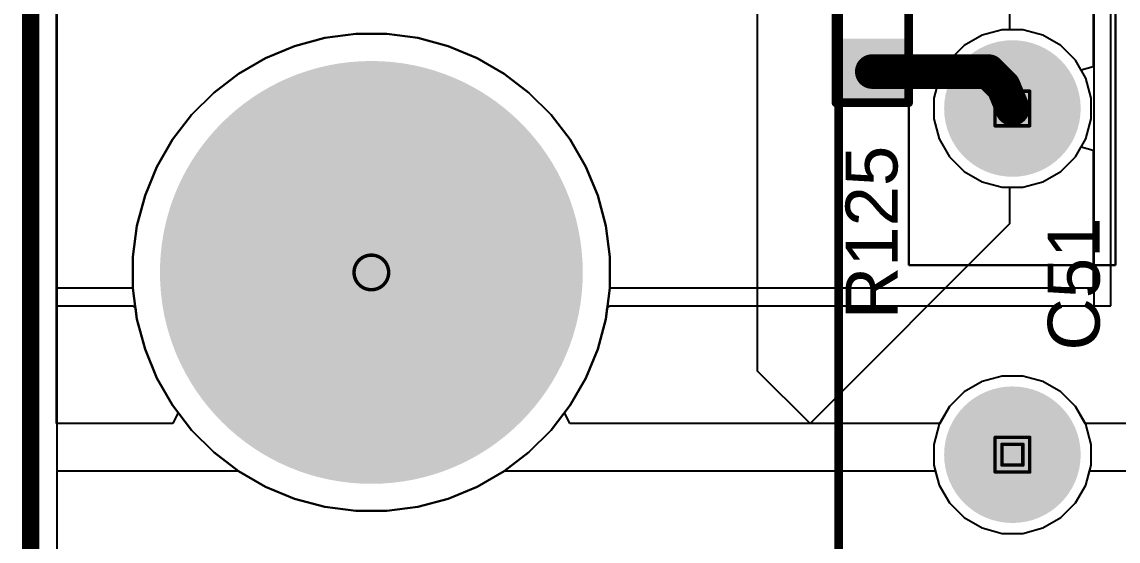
# Model space of a CAD drawing. Header units: inches. Extents: x 0 to 5359, y 0 to 5098.
# Drawn here: x -0.13 to 15.96, y 91.06 to 98.68 of the extents above; entities that cross this region are included whole.
import ezdxf

# ---------------------------------------------------------------- set-up
doc = ezdxf.new("R2010")
doc.units = ezdxf.units.IN
for name, color, linetype in [('Board Outline', 216, 'Continuous'), ('Bottom Layer', 5, 'Continuous'), ('Bottom Overlay', 54, 'Continuous'), ('Bottom Solder', 6, 'Continuous'), ('Drill Drawing', 1, 'Continuous'), ('Layer 1', 16, 'Continuous'), ('Layer 2', 76, 'Continuous'), ('Multi-Layer', 9, 'Continuous'), ('Pad Holes', 156, 'Continuous'), ('Top Layer', 1, 'Continuous'), ('Top Overlay', 2, 'Continuous'), ('Top Paste', 8, 'Continuous'), ('Top Solder', 216, 'Continuous')]:
    doc.layers.add(name, color=color, linetype=linetype)
doc.styles.add('Arial', font='', dxfattribs={"height": 0.2})
doc.styles.get('Arial').set_extended_font_data('Arial')

# ---------------------------------------------------------------- blocks, each defined once
blk = doc.blocks.new('VRB1212S_10WR3_B_8')
at = {"layer": 'Bottom Layer'}
h = blk.add_hatch(color=5, dxfattribs=at)
edge = h.paths.add_edge_path()
edge.add_arc((-3.81, 0), 0.9, 0, 360)
h = blk.add_hatch(color=5, dxfattribs=at)
edge = h.paths.add_edge_path()
edge.add_arc((1.27, 0), 0.9, 0, 360)
at = {"layer": 'Bottom Solder'}
h = blk.add_hatch(color=6, dxfattribs=at)
edge = h.paths.add_edge_path()
edge.add_arc((-3.81, 0), 1.002, 0, 360)
h = blk.add_hatch(color=6, dxfattribs=at)
edge = h.paths.add_edge_path()
edge.add_arc((1.27, 0), 1.002, 0, 360)
at = {"layer": 'Layer 1'}
h = blk.add_hatch(color=16, dxfattribs=at)
edge = h.paths.add_edge_path()
edge.add_arc((-3.81, 0), 0.9, 0, 360)
h = blk.add_hatch(color=16, dxfattribs=at)
edge = h.paths.add_edge_path()
edge.add_arc((1.27, 0), 0.9, 0, 360)
at = {"layer": 'Layer 2'}
h = blk.add_hatch(color=76, dxfattribs=at)
edge = h.paths.add_edge_path()
edge.add_arc((-3.81, 0), 0.9, 0, 360)
h = blk.add_hatch(color=76, dxfattribs=at)
edge = h.paths.add_edge_path()
edge.add_arc((1.27, 0), 0.9, 0, 360)
at = {"layer": 'Multi-Layer'}
h = blk.add_hatch(color=9, dxfattribs=at)
edge = h.paths.add_edge_path()
edge.add_arc((-3.81, 0), 0.9, 0, 360)
h = blk.add_hatch(color=9, dxfattribs=at)
edge = h.paths.add_edge_path()
edge.add_arc((1.27, 0), 0.9, 0, 360)
at = {"layer": 'Pad Holes'}
h = blk.add_hatch(color=7, dxfattribs=at)
edge = h.paths.add_edge_path()
edge.add_arc((-3.81, 0), 0.55, 0, 360)
h = blk.add_hatch(color=7, dxfattribs=at)
edge = h.paths.add_edge_path()
edge.add_arc((1.27, 0), 0.55, 0, 360)
at = {"layer": 'Top Layer'}
h = blk.add_hatch(color=1, dxfattribs=at)
edge = h.paths.add_edge_path()
edge.add_arc((-3.81, 0), 0.9, 0, 360)
h = blk.add_hatch(color=1, dxfattribs=at)
edge = h.paths.add_edge_path()
edge.add_arc((1.27, 0), 0.9, 0, 360)
at = {"layer": 'Top Solder'}
h = blk.add_hatch(color=216, dxfattribs=at)
edge = h.paths.add_edge_path()
edge.add_arc((-3.81, 0), 1.002, 0, 360)
h = blk.add_hatch(color=216, dxfattribs=at)
edge = h.paths.add_edge_path()
edge.add_arc((1.27, 0), 1.002, 0, 360)
at = {"layer": 'Bottom Overlay'}
blk.add_lwpolyline([(-11, -2.548, 0.127, 0.127, 0), (11, -2.548, 0.127, 0.127, 0)], format="xyseb", dxfattribs=at)
blk = doc.blocks.new('R___0603_14')
at = {"layer": 'Top Layer'}
for points in [[(-0.381, 0.4445), (-0.381, -0.4445), (-1.143, -0.4445), (-1.143, 0.4445)], [(1.143, 0.4445), (1.143, -0.4445), (0.381, -0.4445), (0.381, 0.4445)]]:
    blk.add_hatch(color=1, dxfattribs=at).paths.add_polyline_path(points)
at = {"layer": 'Top Paste'}
for points in [[(-0.381, 0.4445), (-0.381, -0.4445), (-1.143, -0.4445), (-1.143, 0.4445)], [(1.143, 0.4445), (1.143, -0.4445), (0.381, -0.4445), (0.381, 0.4445)]]:
    blk.add_hatch(color=8, dxfattribs=at).paths.add_polyline_path(points)
at = {"layer": 'Top Solder'}
for points in [[(-0.2794, 0.5461), (-0.2794, -0.5461), (-1.2446, -0.5461), (-1.2446, 0.5461)], [(1.2446, 0.5461), (1.2446, -0.5461), (0.2794, -0.5461), (0.2794, 0.5461)]]:
    blk.add_hatch(color=216, dxfattribs=at).paths.add_polyline_path(points)
at = {"layer": 'Top Overlay'}
for points in [[(1.2192, 0.5334, 0.127, 0.127, 0), (-1.2192, 0.5334, 0.127, 0.127, 0)], [(-1.2192, -0.5334, 0.127, 0.127, 0), (-1.2192, 0.5334, 0.127, 0.127, 0)], [(1.2192, -0.5334, 0.127, 0.127, 0), (1.2192, 0.5334, 0.127, 0.127, 0)], [(1.2192, -0.5334, 0.127, 0.127, 0), (-1.2192, -0.5334, 0.127, 0.127, 0)]]:
    blk.add_lwpolyline(points, format="xyseb", dxfattribs=at)
for points in [[(-1.25095, 0.5334, 0.0635, 0.0635, 1), (-1.18745, 0.5334, 0.0635, 0.0635, 1)], [(-1.25095, 0.5334, 0.0635, 0.0635, 1), (-1.18745, 0.5334, 0.0635, 0.0635, 1)], [(1.18745, 0.5334, 0.0635, 0.0635, 1), (1.25095, 0.5334, 0.0635, 0.0635, 1)], [(1.18745, 0.5334, 0.0635, 0.0635, 1), (1.25095, 0.5334, 0.0635, 0.0635, 1)], [(-1.25095, -0.5334, 0.0635, 0.0635, 1), (-1.18745, -0.5334, 0.0635, 0.0635, 1)], [(-1.25095, -0.5334, 0.0635, 0.0635, 1), (-1.18745, -0.5334, 0.0635, 0.0635, 1)], [(1.18745, -0.5334, 0.0635, 0.0635, 1), (1.25095, -0.5334, 0.0635, 0.0635, 1)], [(1.18745, -0.5334, 0.0635, 0.0635, 1), (1.25095, -0.5334, 0.0635, 0.0635, 1)]]:
    blk.add_lwpolyline(points, format="xyseb", close=True, dxfattribs=at)

msp = doc.modelspace()

# ---------------------------------------------------------------- hatches: boundary and pattern name
at = {"layer": 'Bottom Layer'}
h = msp.add_hatch(color=5, dxfattribs=at)
edge = h.paths.add_edge_path()
edge.add_arc((5, 95), 3, 0, 360)
at = {"layer": 'Bottom Solder'}
h = msp.add_hatch(color=6, dxfattribs=at)
edge = h.paths.add_edge_path()
edge.add_arc((5, 95), 3.102, 0, 360)
at = {"layer": 'Layer 1'}
h = msp.add_hatch(color=16, dxfattribs=at)
edge = h.paths.add_edge_path()
edge.add_arc((5, 95), 3, 0, 360)
at = {"layer": 'Layer 2'}
h = msp.add_hatch(color=76, dxfattribs=at)
edge = h.paths.add_edge_path()
edge.add_arc((5, 95), 3, 0, 360)
at = {"layer": 'Multi-Layer'}
h = msp.add_hatch(color=9, dxfattribs=at)
edge = h.paths.add_edge_path()
edge.add_arc((5, 95), 3, 0, 360)
at = {"layer": 'Pad Holes'}
h = msp.add_hatch(color=7, dxfattribs=at)
edge = h.paths.add_edge_path()
edge.add_arc((5, 95), 2, 0, 360)
at = {"layer": 'Top Layer'}
h = msp.add_hatch(color=1, dxfattribs=at)
edge = h.paths.add_edge_path()
edge.add_arc((5, 95), 3, 0, 360)
at = {"layer": 'Top Solder'}
h = msp.add_hatch(color=216, dxfattribs=at)
edge = h.paths.add_edge_path()
edge.add_arc((5, 95), 3.102, 0, 360)

# ---------------------------------------------------------------- linework, layer by layer
at = {"layer": 'Board Outline'}
msp.add_lwpolyline([(0, 0, 0.254, 0.254, 0), (0, 120, 0.254, 0.254, 0)], format="xyseb", dxfattribs=at)
at = {"layer": 'Bottom Layer'}
for p, q in [((0.388, 94.771), (0.388, 115.855)), ((15.602, 100.702), (15.602, 94.512)), ((15.851, 94.512), (15.851, 100.702)), ((15.851, 94.512), (15.851, 100.702)), ((15.591, 99.334), (15.591, 98.017)), ((4.316, 98.44), (3.873, 98.321)), ((4.771, 98.5), (4.316, 98.44)), ((5.229, 98.5), (4.771, 98.5)), ((5.684, 98.44), (5.229, 98.5)), ((6.127, 98.321), (5.684, 98.44)), ((13.961, 98.481), (13.698, 98.329)), ((14.255, 98.559), (13.961, 98.481)), ((14.558, 98.559), (14.255, 98.559)), ((14.852, 98.481), (14.558, 98.559)), ((15.115, 98.329), (14.852, 98.481)), ((3.873, 98.321), (3.449, 98.146)), ((6.551, 98.146), (6.127, 98.321)), ((13.698, 98.329), (13.483, 98.114)), ((15.33, 98.114), (15.115, 98.329)), ((3.449, 98.146), (3.051, 97.916)), ((6.949, 97.916), (6.551, 98.146)), ((13.483, 98.114), (13.331, 97.851)), ((15.414, 97.969), (15.33, 98.114)), ((15.591, 98.017), (15.414, 97.969)), ((3.051, 97.916), (2.687, 97.637)), ((7.313, 97.637), (6.949, 97.916)), ((13.331, 97.851), (13.252, 97.557)), ((2.687, 97.637), (2.363, 97.313)), ((7.637, 97.313), (7.313, 97.637)), ((13.252, 97.557), (13.252, 97.254)), ((2.363, 97.313), (2.084, 96.949)), ((7.916, 96.949), (7.637, 97.313)), ((13.252, 97.254), (13.331, 96.96)), ((2.084, 96.949), (1.854, 96.551)), ((8.146, 96.551), (7.916, 96.949)), ((13.331, 96.96), (13.483, 96.697)), ((15.33, 96.697), (15.414, 96.842)), ((15.414, 96.842), (15.591, 96.794)), ((13.483, 96.697), (13.698, 96.482)), ((15.115, 96.482), (15.33, 96.697)), ((15.591, 96.794), (15.591, 94.771)), ((1.854, 96.551), (1.679, 96.127)), ((8.321, 96.127), (8.146, 96.551)), ((13.698, 96.482), (13.961, 96.33)), ((14.852, 96.33), (15.115, 96.482)), ((13.961, 96.33), (14.255, 96.251)), ((14.255, 96.251), (14.558, 96.251)), ((14.558, 96.251), (14.852, 96.33)), ((1.679, 96.127), (1.56, 95.684)), ((8.44, 95.684), (8.321, 96.127)), ((1.56, 95.684), (1.5, 95.229)), ((8.5, 95.229), (8.44, 95.684)), ((1.5, 95.229), (1.5, 94.771)), ((8.5, 94.771), (8.5, 95.229)), ((1.5, 94.771), (0.388, 94.771)), ((15.591, 94.771), (8.5, 94.771)), ((0.388, 74.427), (0.388, 94.512)), ((0.388, 94.512), (1.5, 94.512)), ((1.5, 94.512), (1.538, 94.485)), ((1.538, 94.485), (1.56, 94.316)), ((8.44, 94.316), (8.462, 94.485)), ((8.462, 94.485), (8.5, 94.512)), ((8.5, 94.512), (15.425, 94.512)), ((15.425, 94.512), (15.602, 94.512)), ((15.602, 94.512), (15.851, 94.512)), ((15.602, 94.512), (15.602, 94.512)), ((15.602, 94.512), (15.851, 94.512)), ((1.56, 94.316), (1.679, 93.873)), ((8.321, 93.873), (8.44, 94.316)), ((1.679, 93.873), (1.854, 93.449)), ((8.146, 93.449), (8.321, 93.873)), ((1.854, 93.449), (2.084, 93.051)), ((7.916, 93.051), (8.146, 93.449)), ((14.255, 93.479), (13.961, 93.401)), ((14.558, 93.479), (14.255, 93.479)), ((14.852, 93.401), (14.558, 93.479)), ((13.961, 93.401), (13.698, 93.249)), ((15.115, 93.249), (14.852, 93.401)), ((13.698, 93.249), (13.483, 93.034)), ((15.33, 93.034), (15.115, 93.249)), ((2.084, 93.051), (2.363, 92.687)), ((7.637, 92.687), (7.916, 93.051)), ((13.483, 93.034), (13.331, 92.771)), ((15.482, 92.771), (15.33, 93.034)), ((2.363, 92.687), (2.687, 92.363)), ((7.313, 92.363), (7.637, 92.687)), ((13.331, 92.771), (13.252, 92.477)), ((15.56, 92.477), (15.482, 92.771)), ((2.687, 92.363), (3.051, 92.084)), ((6.949, 92.084), (7.313, 92.363)), ((13.252, 92.477), (13.252, 92.174)), ((15.56, 92.174), (15.56, 92.477)), ((13.252, 92.174), (13.331, 91.88)), ((15.482, 91.88), (15.56, 92.174)), ((3.051, 92.084), (3.449, 91.854)), ((6.551, 91.854), (6.949, 92.084)), ((3.449, 91.854), (3.873, 91.679)), ((6.127, 91.679), (6.551, 91.854)), ((13.331, 91.88), (13.483, 91.617)), ((15.33, 91.617), (15.482, 91.88)), ((3.873, 91.679), (4.316, 91.56)), ((5.684, 91.56), (6.127, 91.679)), ((4.316, 91.56), (4.771, 91.5)), ((5.229, 91.5), (5.684, 91.56)), ((13.483, 91.617), (13.698, 91.402)), ((15.115, 91.402), (15.33, 91.617)), ((4.771, 91.5), (5.229, 91.5)), ((13.698, 91.402), (13.961, 91.25)), ((14.852, 91.25), (15.115, 91.402)), ((13.961, 91.25), (14.255, 91.171)), ((14.558, 91.171), (14.852, 91.25)), ((14.255, 91.171), (14.558, 91.171))]:
    msp.add_line(p, q, dxfattribs=at)
at = {"layer": 'Drill Drawing'}
for points in [[(14.152, 97.659, 0.0508, 0.0508, 0), (14.66, 97.659, 0.0508, 0.0508, 0)], [(14.152, 97.151, 0.0508, 0.0508, 0), (14.152, 97.659, 0.0508, 0.0508, 0)], [(14.66, 97.151, 0.0508, 0.0508, 0), (14.66, 97.659, 0.0508, 0.0508, 0)], [(14.254, 97.558, 0.0508, 0.0508, 0), (14.559, 97.558, 0.0508, 0.0508, 0)], [(14.254, 97.253, 0.0508, 0.0508, 0), (14.254, 97.558, 0.0508, 0.0508, 0)], [(14.559, 97.253, 0.0508, 0.0508, 0), (14.559, 97.558, 0.0508, 0.0508, 0)], [(14.152, 97.151, 0.0508, 0.0508, 0), (14.66, 97.151, 0.0508, 0.0508, 0)], [(14.254, 97.253, 0.0508, 0.0508, 0), (14.559, 97.253, 0.0508, 0.0508, 0)], [(14.152, 92.579, 0.0508, 0.0508, 0), (14.66, 92.579, 0.0508, 0.0508, 0)], [(14.152, 92.071, 0.0508, 0.0508, 0), (14.152, 92.579, 0.0508, 0.0508, 0)], [(14.254, 92.478, 0.0508, 0.0508, 0), (14.559, 92.478, 0.0508, 0.0508, 0)], [(14.254, 92.173, 0.0508, 0.0508, 0), (14.254, 92.478, 0.0508, 0.0508, 0)], [(14.559, 92.173, 0.0508, 0.0508, 0), (14.559, 92.478, 0.0508, 0.0508, 0)], [(14.66, 92.071, 0.0508, 0.0508, 0), (14.66, 92.579, 0.0508, 0.0508, 0)], [(14.254, 92.173, 0.0508, 0.0508, 0), (14.559, 92.173, 0.0508, 0.0508, 0)], [(14.152, 92.071, 0.0508, 0.0508, 0), (14.66, 92.071, 0.0508, 0.0508, 0)]]:
    msp.add_lwpolyline(points, format="xyseb", dxfattribs=at)
for points in [[(14.14, 97.659, 0.0254, 0.0254, 1), (14.165, 97.659, 0.0254, 0.0254, 1)], [(14.14, 97.659, 0.0254, 0.0254, 1), (14.165, 97.659, 0.0254, 0.0254, 1)], [(14.648, 97.659, 0.0254, 0.0254, 1), (14.673, 97.659, 0.0254, 0.0254, 1)], [(14.648, 97.659, 0.0254, 0.0254, 1), (14.673, 97.659, 0.0254, 0.0254, 1)], [(14.241, 97.558, 0.0254, 0.0254, 1), (14.267, 97.558, 0.0254, 0.0254, 1)], [(14.241, 97.558, 0.0254, 0.0254, 1), (14.267, 97.558, 0.0254, 0.0254, 1)], [(14.546, 97.558, 0.0254, 0.0254, 1), (14.572, 97.558, 0.0254, 0.0254, 1)], [(14.546, 97.558, 0.0254, 0.0254, 1), (14.572, 97.558, 0.0254, 0.0254, 1)], [(14.14, 97.151, 0.0254, 0.0254, 1), (14.165, 97.151, 0.0254, 0.0254, 1)], [(14.14, 97.151, 0.0254, 0.0254, 1), (14.165, 97.151, 0.0254, 0.0254, 1)], [(14.241, 97.253, 0.0254, 0.0254, 1), (14.267, 97.253, 0.0254, 0.0254, 1)], [(14.241, 97.253, 0.0254, 0.0254, 1), (14.267, 97.253, 0.0254, 0.0254, 1)], [(14.546, 97.253, 0.0254, 0.0254, 1), (14.572, 97.253, 0.0254, 0.0254, 1)], [(14.546, 97.253, 0.0254, 0.0254, 1), (14.572, 97.253, 0.0254, 0.0254, 1)], [(14.648, 97.151, 0.0254, 0.0254, 1), (14.673, 97.151, 0.0254, 0.0254, 1)], [(14.648, 97.151, 0.0254, 0.0254, 1), (14.673, 97.151, 0.0254, 0.0254, 1)], [(5.254, 95, 0.0508, 0.0508, 1), (4.746, 95, 0.0508, 0.0508, 1)], [(4.733, 95, 0.0254, 0.0254, 1), (4.759, 95, 0.0254, 0.0254, 1)], [(5.241, 95, 0.0254, 0.0254, 1), (5.267, 95, 0.0254, 0.0254, 1)], [(14.14, 92.579, 0.0254, 0.0254, 1), (14.165, 92.579, 0.0254, 0.0254, 1)], [(14.14, 92.579, 0.0254, 0.0254, 1), (14.165, 92.579, 0.0254, 0.0254, 1)], [(14.241, 92.478, 0.0254, 0.0254, 1), (14.267, 92.478, 0.0254, 0.0254, 1)], [(14.241, 92.478, 0.0254, 0.0254, 1), (14.267, 92.478, 0.0254, 0.0254, 1)], [(14.546, 92.478, 0.0254, 0.0254, 1), (14.572, 92.478, 0.0254, 0.0254, 1)], [(14.546, 92.478, 0.0254, 0.0254, 1), (14.572, 92.478, 0.0254, 0.0254, 1)], [(14.648, 92.579, 0.0254, 0.0254, 1), (14.673, 92.579, 0.0254, 0.0254, 1)], [(14.648, 92.579, 0.0254, 0.0254, 1), (14.673, 92.579, 0.0254, 0.0254, 1)], [(14.241, 92.173, 0.0254, 0.0254, 1), (14.267, 92.173, 0.0254, 0.0254, 1)], [(14.241, 92.173, 0.0254, 0.0254, 1), (14.267, 92.173, 0.0254, 0.0254, 1)], [(14.546, 92.173, 0.0254, 0.0254, 1), (14.572, 92.173, 0.0254, 0.0254, 1)], [(14.546, 92.173, 0.0254, 0.0254, 1), (14.572, 92.173, 0.0254, 0.0254, 1)], [(14.14, 92.071, 0.0254, 0.0254, 1), (14.165, 92.071, 0.0254, 0.0254, 1)], [(14.14, 92.071, 0.0254, 0.0254, 1), (14.165, 92.071, 0.0254, 0.0254, 1)], [(14.648, 92.071, 0.0254, 0.0254, 1), (14.673, 92.071, 0.0254, 0.0254, 1)], [(14.648, 92.071, 0.0254, 0.0254, 1), (14.673, 92.071, 0.0254, 0.0254, 1)]]:
    msp.add_lwpolyline(points, format="xyseb", close=True, dxfattribs=at)
at = {"layer": 'Layer 1'}
for p, q in [((0.388, 4.145), (0.388, 115.855)), ((12.884, 95.104), (12.884, 104.595)), ((12.884, 104.595), (12.884, 95.104)), ((15.917, 104.595), (15.917, 95.104)), ((15.917, 95.104), (15.917, 104.595)), ((4.316, 98.44), (3.873, 98.321)), ((4.771, 98.5), (4.316, 98.44)), ((5.229, 98.5), (4.771, 98.5)), ((5.684, 98.44), (5.229, 98.5)), ((6.127, 98.321), (5.684, 98.44)), ((3.873, 98.321), (3.449, 98.146)), ((6.551, 98.146), (6.127, 98.321)), ((3.449, 98.146), (3.051, 97.916)), ((6.949, 97.916), (6.551, 98.146)), ((3.051, 97.916), (2.687, 97.637)), ((7.313, 97.637), (6.949, 97.916)), ((2.687, 97.637), (2.363, 97.313)), ((7.637, 97.313), (7.313, 97.637)), ((2.363, 97.313), (2.084, 96.949)), ((7.916, 96.949), (7.637, 97.313)), ((2.084, 96.949), (1.854, 96.551)), ((8.146, 96.551), (7.916, 96.949)), ((1.854, 96.551), (1.679, 96.127)), ((8.321, 96.127), (8.146, 96.551)), ((1.679, 96.127), (1.56, 95.684)), ((8.44, 95.684), (8.321, 96.127)), ((1.56, 95.684), (1.5, 95.229)), ((8.5, 95.229), (8.44, 95.684)), ((1.5, 95.229), (1.5, 94.771)), ((8.5, 94.771), (8.5, 95.229)), ((15.917, 95.104), (12.884, 95.104)), ((12.884, 95.104), (15.917, 95.104)), ((1.5, 94.771), (1.56, 94.316)), ((8.44, 94.316), (8.5, 94.771)), ((1.56, 94.316), (1.679, 93.873)), ((8.321, 93.873), (8.44, 94.316)), ((1.679, 93.873), (1.854, 93.449)), ((8.146, 93.449), (8.321, 93.873)), ((1.854, 93.449), (2.084, 93.051)), ((7.916, 93.051), (8.146, 93.449)), ((14.255, 93.479), (13.961, 93.401)), ((14.558, 93.479), (14.255, 93.479)), ((14.852, 93.401), (14.558, 93.479)), ((13.961, 93.401), (13.698, 93.249)), ((15.115, 93.249), (14.852, 93.401)), ((13.698, 93.249), (13.483, 93.034)), ((15.33, 93.034), (15.115, 93.249)), ((2.084, 93.051), (2.363, 92.687)), ((7.637, 92.687), (7.916, 93.051)), ((13.483, 93.034), (13.331, 92.771)), ((15.482, 92.771), (15.33, 93.034)), ((2.363, 92.687), (2.687, 92.363)), ((7.313, 92.363), (7.637, 92.687)), ((13.331, 92.771), (13.252, 92.477)), ((15.56, 92.477), (15.482, 92.771)), ((2.687, 92.363), (3.051, 92.084)), ((6.949, 92.084), (7.313, 92.363)), ((13.252, 92.477), (13.252, 92.174)), ((15.56, 92.174), (15.56, 92.477)), ((13.252, 92.174), (13.331, 91.88)), ((15.482, 91.88), (15.56, 92.174)), ((3.051, 92.084), (3.449, 91.854)), ((6.551, 91.854), (6.949, 92.084)), ((3.449, 91.854), (3.873, 91.679)), ((6.127, 91.679), (6.551, 91.854)), ((13.331, 91.88), (13.483, 91.617)), ((15.33, 91.617), (15.482, 91.88)), ((3.873, 91.679), (4.316, 91.56)), ((5.684, 91.56), (6.127, 91.679)), ((4.316, 91.56), (4.771, 91.5)), ((5.229, 91.5), (5.684, 91.56)), ((13.483, 91.617), (13.698, 91.402)), ((15.115, 91.402), (15.33, 91.617)), ((4.771, 91.5), (5.229, 91.5)), ((13.698, 91.402), (13.961, 91.25)), ((14.852, 91.25), (15.115, 91.402)), ((13.961, 91.25), (14.255, 91.171)), ((14.558, 91.171), (14.852, 91.25)), ((14.255, 91.171), (14.558, 91.171))]:
    msp.add_line(p, q, dxfattribs=at)
at = {"layer": 'Layer 2'}
for p, q in [((0.381, 92.784), (0.381, 115.865)), ((10.668, 93.553), (10.668, 108.107)), ((14.363, 98.791), (14.363, 98.559)), ((4.316, 98.44), (3.873, 98.321)), ((4.771, 98.5), (4.316, 98.44)), ((5.229, 98.5), (4.771, 98.5)), ((5.684, 98.44), (5.229, 98.5)), ((6.127, 98.321), (5.684, 98.44)), ((13.961, 98.481), (13.698, 98.329)), ((13.961, 98.481), (13.698, 98.329)), ((14.255, 98.559), (13.961, 98.481)), ((14.255, 98.559), (13.961, 98.481)), ((14.363, 98.559), (14.255, 98.559)), ((14.558, 98.559), (14.255, 98.559)), ((14.852, 98.481), (14.558, 98.559)), ((15.115, 98.329), (14.852, 98.481)), ((3.873, 98.321), (3.449, 98.146)), ((6.551, 98.146), (6.127, 98.321)), ((13.698, 98.329), (13.483, 98.114)), ((13.698, 98.329), (13.483, 98.114)), ((15.33, 98.114), (15.115, 98.329)), ((3.449, 98.146), (3.051, 97.916)), ((6.949, 97.916), (6.551, 98.146)), ((13.483, 98.114), (13.331, 97.851)), ((13.483, 98.114), (13.331, 97.851)), ((15.482, 97.851), (15.33, 98.114)), ((3.051, 97.916), (2.687, 97.637)), ((7.313, 97.637), (6.949, 97.916)), ((13.331, 97.851), (13.252, 97.557)), ((13.331, 97.851), (13.252, 97.557)), ((15.56, 97.557), (15.482, 97.851)), ((2.687, 97.637), (2.363, 97.313)), ((7.637, 97.313), (7.313, 97.637)), ((13.252, 97.557), (13.252, 97.254)), ((13.252, 97.557), (13.252, 97.254)), ((15.56, 97.254), (15.56, 97.557)), ((2.363, 97.313), (2.084, 96.949)), ((7.916, 96.949), (7.637, 97.313)), ((13.252, 97.254), (13.331, 96.96)), ((13.252, 97.254), (13.331, 96.96)), ((15.482, 96.96), (15.56, 97.254)), ((2.084, 96.949), (1.854, 96.551)), ((8.146, 96.551), (7.916, 96.949)), ((13.331, 96.96), (13.483, 96.697)), ((13.331, 96.96), (13.483, 96.697)), ((15.33, 96.697), (15.482, 96.96)), ((13.483, 96.697), (13.698, 96.482)), ((13.483, 96.697), (13.698, 96.482)), ((15.115, 96.482), (15.33, 96.697)), ((1.854, 96.551), (1.679, 96.127)), ((8.321, 96.127), (8.146, 96.551)), ((13.698, 96.482), (13.961, 96.33)), ((13.698, 96.482), (13.961, 96.33)), ((14.852, 96.33), (15.115, 96.482)), ((13.961, 96.33), (14.255, 96.251)), ((13.961, 96.33), (14.255, 96.251)), ((14.255, 96.251), (14.363, 96.251)), ((14.255, 96.251), (14.558, 96.251)), ((14.363, 96.251), (14.363, 95.711)), ((14.558, 96.251), (14.852, 96.33)), ((1.679, 96.127), (1.56, 95.684)), ((8.44, 95.684), (8.321, 96.127)), ((14.363, 95.711), (11.437, 92.784)), ((1.56, 95.684), (1.5, 95.229)), ((8.5, 95.229), (8.44, 95.684)), ((1.5, 95.229), (1.5, 94.771)), ((8.5, 94.771), (8.5, 95.229)), ((1.5, 94.771), (1.56, 94.316)), ((8.44, 94.316), (8.5, 94.771)), ((1.56, 94.316), (1.679, 93.873)), ((8.321, 93.873), (8.44, 94.316)), ((1.679, 93.873), (1.854, 93.449)), ((8.146, 93.449), (8.321, 93.873)), ((1.854, 93.449), (2.084, 93.051)), ((7.916, 93.051), (8.146, 93.449)), ((11.437, 92.784), (10.668, 93.553)), ((14.255, 93.479), (13.961, 93.401)), ((14.558, 93.479), (14.255, 93.479)), ((14.852, 93.401), (14.558, 93.479)), ((13.961, 93.401), (13.698, 93.249)), ((15.115, 93.249), (14.852, 93.401)), ((13.698, 93.249), (13.483, 93.034)), ((15.33, 93.034), (15.115, 93.249)), ((2.084, 93.051), (2.166, 92.944)), ((7.834, 92.944), (7.916, 93.051)), ((13.483, 93.034), (13.339, 92.784)), ((15.474, 92.784), (15.33, 93.034)), ((2.166, 92.944), (2.088, 92.784)), ((7.912, 92.784), (7.834, 92.944)), ((2.088, 92.784), (0.381, 92.784)), ((11.437, 92.784), (7.912, 92.784)), ((13.339, 92.784), (11.437, 92.784)), ((25.936, 92.784), (15.474, 92.784)), ((0.388, 92.091), (1.352, 92.091)), ((0.388, 4.145), (0.388, 92.091)), ((1.352, 92.091), (3.042, 92.091)), ((3.042, 92.091), (3.051, 92.084)), ((3.051, 92.084), (3.449, 91.854)), ((6.551, 91.854), (6.949, 92.084)), ((6.949, 92.084), (6.958, 92.091)), ((6.958, 92.091), (13.275, 92.091)), ((13.275, 92.091), (13.331, 91.88)), ((15.482, 91.88), (15.538, 92.091)), ((15.538, 92.091), (20.321, 92.091)), ((3.449, 91.854), (3.873, 91.679)), ((6.127, 91.679), (6.551, 91.854)), ((13.331, 91.88), (13.483, 91.617)), ((15.33, 91.617), (15.482, 91.88)), ((3.873, 91.679), (4.316, 91.56)), ((5.684, 91.56), (6.127, 91.679)), ((4.316, 91.56), (4.771, 91.5)), ((5.229, 91.5), (5.684, 91.56)), ((13.483, 91.617), (13.698, 91.402)), ((15.115, 91.402), (15.33, 91.617)), ((4.771, 91.5), (5.229, 91.5)), ((13.698, 91.402), (13.961, 91.25)), ((14.852, 91.25), (15.115, 91.402)), ((13.961, 91.25), (14.255, 91.171)), ((14.558, 91.171), (14.852, 91.25)), ((14.255, 91.171), (14.558, 91.171))]:
    msp.add_line(p, q, dxfattribs=at)
at = {"layer": 'Multi-Layer'}
for p, q in [((3.873, 98.321), (4.316, 98.44)), ((4.316, 98.44), (4.771, 98.5)), ((4.771, 98.5), (5, 98.5)), ((5, 98.5), (5.229, 98.5)), ((5.229, 98.5), (5.684, 98.44)), ((5.684, 98.44), (6.127, 98.321)), ((3.449, 98.146), (3.873, 98.321)), ((6.127, 98.321), (6.551, 98.146)), ((3.051, 97.916), (3.449, 98.146)), ((6.551, 98.146), (6.949, 97.916)), ((2.687, 97.637), (3.051, 97.916)), ((6.949, 97.916), (7.313, 97.637)), ((2.363, 97.313), (2.687, 97.637)), ((7.313, 97.637), (7.637, 97.313)), ((2.084, 96.949), (2.363, 97.313)), ((7.637, 97.313), (7.916, 96.949)), ((1.854, 96.551), (2.084, 96.949)), ((7.916, 96.949), (8.146, 96.551)), ((1.679, 96.127), (1.854, 96.551)), ((8.146, 96.551), (8.321, 96.127)), ((1.56, 95.684), (1.679, 96.127)), ((8.321, 96.127), (8.44, 95.684)), ((1.5, 95.229), (1.56, 95.684)), ((8.44, 95.684), (8.5, 95.229)), ((1.5, 95), (1.5, 95.229)), ((8.5, 95.229), (8.5, 95)), ((1.5, 94.771), (1.5, 95)), ((8.5, 95), (8.5, 94.771)), ((1.56, 94.316), (1.5, 94.771)), ((8.5, 94.771), (8.44, 94.316)), ((1.679, 93.873), (1.56, 94.316)), ((8.44, 94.316), (8.321, 93.873)), ((1.854, 93.449), (1.679, 93.873)), ((8.321, 93.873), (8.146, 93.449)), ((2.084, 93.051), (1.854, 93.449)), ((8.146, 93.449), (7.916, 93.051)), ((2.363, 92.687), (2.084, 93.051)), ((7.916, 93.051), (7.637, 92.687)), ((2.687, 92.363), (2.363, 92.687)), ((7.637, 92.687), (7.313, 92.363)), ((3.051, 92.084), (2.687, 92.363)), ((7.313, 92.363), (6.949, 92.084)), ((3.449, 91.854), (3.051, 92.084)), ((6.949, 92.084), (6.551, 91.854)), ((3.873, 91.679), (3.449, 91.854)), ((6.551, 91.854), (6.127, 91.679)), ((4.316, 91.56), (3.873, 91.679)), ((6.127, 91.679), (5.684, 91.56)), ((4.771, 91.5), (4.316, 91.56)), ((5.684, 91.56), (5.229, 91.5)), ((5, 91.5), (4.771, 91.5)), ((5, 91.5), (5, 91.5)), ((5.229, 91.5), (5, 91.5))]:
    msp.add_line(p, q, dxfattribs=at)
at = {"layer": 'Top Layer'}
msp.add_line((0.388, 90.685), (0.388, 99.09), dxfattribs=at)
for points in [[(12.35, 97.947, 0.508, 0.508, 0), (12.54, 97.947, 0.508, 0.508, 0)], [(12.54, 97.947, 0.508, 0.508, 0), (14.053, 97.947, 0.508, 0.508, 0)], [(14.053, 97.947, 0.508, 0.508, 0), (14.273, 97.727, 0.508, 0.508, 0)], [(14.273, 97.727, 0.508, 0.508, 0), (14.406, 97.405, 0.508, 0.508, 0)]]:
    msp.add_lwpolyline(points, format="xyseb", dxfattribs=at)
for points in [[(12.223, 97.947, 0.254, 0.254, 1), (12.477, 97.947, 0.254, 0.254, 1)], [(12.413, 97.947, 0.254, 0.254, 1), (12.667, 97.947, 0.254, 0.254, 1)], [(12.413, 97.947, 0.254, 0.254, 1), (12.667, 97.947, 0.254, 0.254, 1)], [(13.926, 97.947, 0.254, 0.254, 1), (14.18, 97.947, 0.254, 0.254, 1)], [(13.926, 97.947, 0.254, 0.254, 1), (14.18, 97.947, 0.254, 0.254, 1)], [(14.146, 97.727, 0.254, 0.254, 1), (14.4, 97.727, 0.254, 0.254, 1)], [(14.146, 97.727, 0.254, 0.254, 1), (14.4, 97.727, 0.254, 0.254, 1)], [(14.279, 97.405, 0.254, 0.254, 1), (14.533, 97.405, 0.254, 0.254, 1)]]:
    msp.add_lwpolyline(points, format="xyseb", close=True, dxfattribs=at)

# ---------------------------------------------------------------- block references
at = {"rotation": 270}
for name, p in [('VRB1212S_10WR3_B_8', (14.406, 93.595)), ('R___0603_14', (12.35, 98.709))]:
    msp.add_blockref(name, p, dxfattribs=at)

# ---------------------------------------------------------------- texts
at = {"layer": 'Top Overlay', "style": 'Arial'}
for s, p in [('R125', (12.72, 94.314)), ('C51', (15.687, 93.853))]:
    msp.add_text(s, height=0.762, rotation=90, dxfattribs=at).set_placement(p)

doc.saveas('drawing.dxf')
